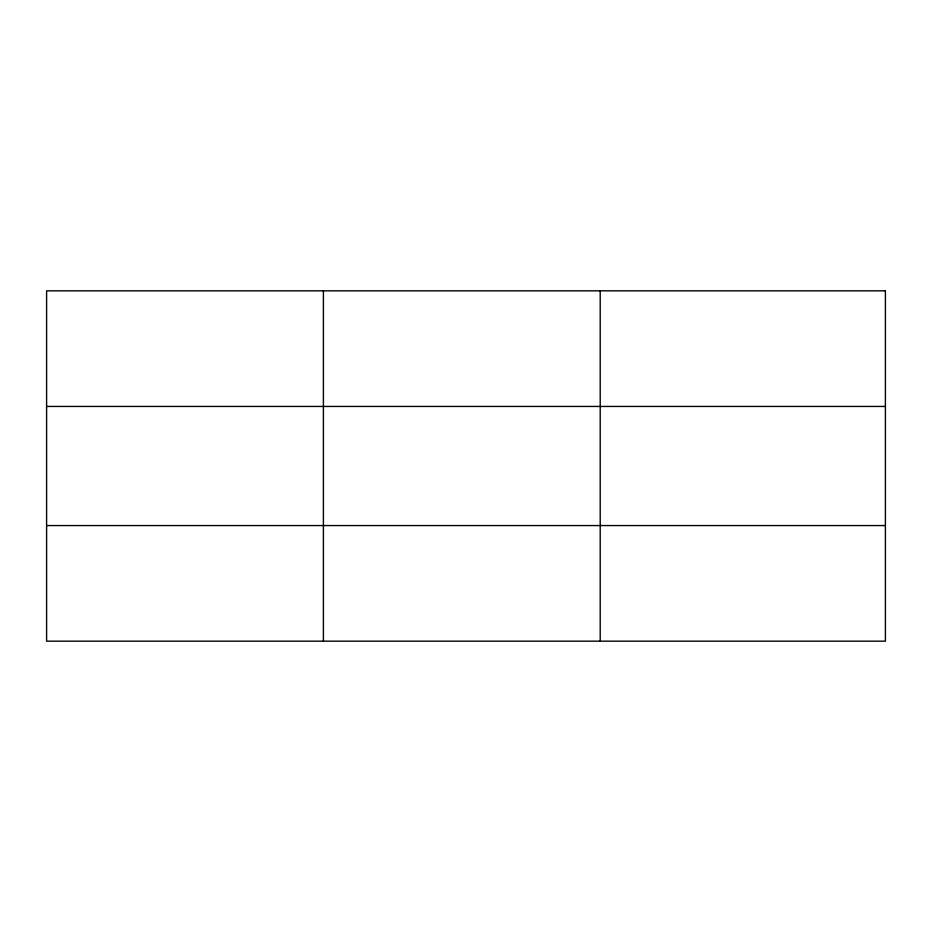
<?xml version="1.0" encoding="UTF-8"?>
<svg xmlns="http://www.w3.org/2000/svg" width="932" height="932" viewBox="0 0 932 932"><rect width="100%" height="100%" fill="white"/><g stroke="black" fill="none" stroke-linecap="round" stroke-linejoin="round"><path stroke-width="1.4" d="M323.404 290.831L323.404 641.169M600.208 290.831L600.208 641.169M46.6 406.445L885.4 406.445M46.6 525.555L885.4 525.555M885.4 290.831L885.4 641.169L46.6 641.169L46.6 290.831L885.4 290.831"/></g></svg>
